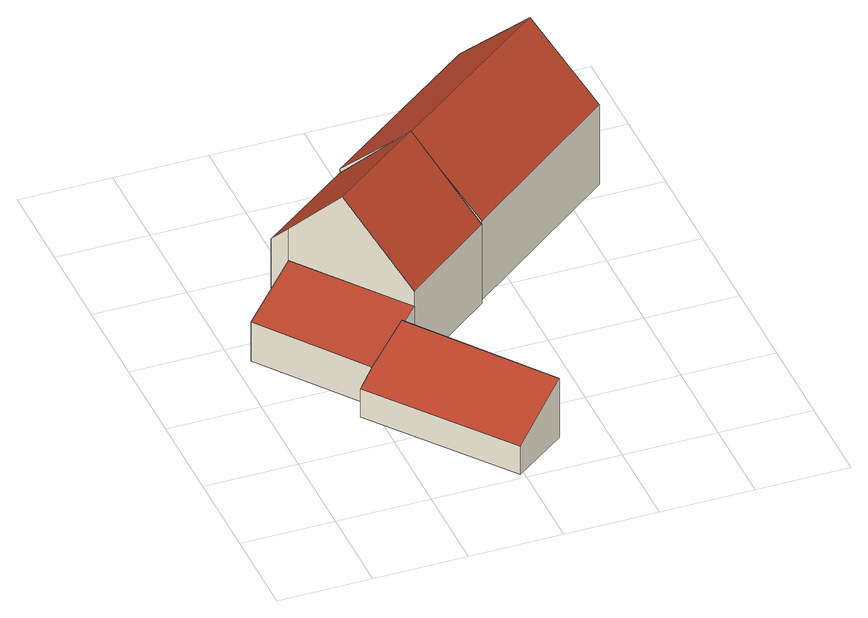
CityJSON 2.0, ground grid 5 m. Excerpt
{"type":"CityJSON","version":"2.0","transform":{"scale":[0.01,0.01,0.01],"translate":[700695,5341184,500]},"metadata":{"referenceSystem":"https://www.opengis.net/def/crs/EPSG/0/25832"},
"CityObjects":{
"building1":{"type":"Building","attributes":{"Gemeindeschluessel":"09184112","HoeheDach":"504.755","HoeheGrund":"500.970","Methode":"1000","NiedrigsteTraufeDesGebaeudes":"503.304","Geometrietyp2DReferenz":"3000","function":"31001_2000","roofType":"2100","measuredHeight":3.79},"geometry":[{"type":"Solid","lod":"2","boundaries":[[[[0,1,2,3]],[[4,5,6,7]],[[8,9,1,0]],[[1,9,4,7,2]],[[3,6,5,8,0]],[[8,5,4,9]],[[2,7,6,3]]]],"semantics":{"surfaces":[{"type":"WallSurface"},{"type":"RoofSurface","Dachneigung":"68.401","Dachorientierung":"232.265","Flaeche":"27.745","Z_MAX":"3.785","Z_MAX_ASL":"504.755","Z_MIN":"2.334","Z_MIN_ASL":"503.304"},{"type":"GroundSurface"}],"values":[[0,0,0,1,2,0,0]]}}]},
"building2":{"type":"Building","attributes":{"Gemeindeschluessel":"09184112","HoeheDach":"504.668","HoeheGrund":"501.040","Methode":"1000","NiedrigsteTraufeDesGebaeudes":"502.741","Geometrietyp2DReferenz":"3000","function":"31001_2000","roofType":"2100","measuredHeight":3.63},"geometry":[{"type":"Solid","lod":"2","boundaries":[[[[10,11,12,13]],[[14,15,16,17]],[[14,17,10,13]],[[12,18,15,14,13]],[[17,16,19,11,10]],[[19,18,12,11]],[[16,15,18,19]]]],"semantics":{"surfaces":[{"type":"WallSurface"},{"type":"GroundSurface"},{"type":"RoofSurface","Dachneigung":"62.071","Dachorientierung":"232.146","Flaeche":"37.022","Z_MAX":"3.628","Z_MAX_ASL":"504.668","Z_MIN":"1.701","Z_MIN_ASL":"502.741"}],"values":[[0,0,0,1,2,0,0]]}}]},
"building3":{"type":"Building","attributes":{"Gemeindeschluessel":"09184112","HoeheDach":"509.819","HoeheGrund":"500.890","Methode":"1000","NiedrigsteTraufeDesGebaeudes":"505.655","Geometrietyp2DReferenz":"3000","function":"31001_2000","roofType":"3100","measuredHeight":8.93},"geometry":[{"type":"Solid","lod":"2","boundaries":[[[[20,21,22,23]],[[22,21,24,25,26,27]],[[25,28,29,26]],[[24,30,31,28,25]],[[28,31,32,29]],[[23,33,32,31,30,20]],[[20,30,24,21]],[[27,26,29,32,33,23,22]]]],"semantics":{"surfaces":[{"type":"WallSurface"},{"type":"RoofSurface","Dachneigung":"44.566","Dachorientierung":"323.177","Flaeche":"36.859","Z_MAX":"8.929","Z_MAX_ASL":"509.819","Z_MIN":"4.784","Z_MIN_ASL":"505.674"},{"type":"RoofSurface","Dachneigung":"44.556","Dachorientierung":"143.178","Flaeche":"36.557","Z_MAX":"8.929","Z_MAX_ASL":"509.819","Z_MIN":"4.765","Z_MIN_ASL":"505.655"},{"type":"GroundSurface"}],"values":[[0,0,0,1,0,0,2,3]]}}]},
"building4":{"type":"Building","attributes":{"Gemeindeschluessel":"09184112","HoeheDach":"509.710","HoeheGrund":"501.100","Methode":"2000","NiedrigsteTraufeDesGebaeudes":"505.875","Geometrietyp2DReferenz":"3000","function":"31001_1000","roofType":"3100","measuredHeight":8.61},"address":[{"country":"Germany","locality":"Aschheim","thoroughfareName":"Mühlenstraße 14"}],"geometry":[{"type":"Solid","lod":"2","boundaries":[[[[34,35,36,37,38,39]],[[39,40,41,34]],[[41,40,42,43,44,45]],[[45,44,36,35,34,41]],[[38,37,43,42]],[[39,38,42,40]],[[43,37,36,44]]]],"semantics":{"surfaces":[{"type":"WallSurface"},{"type":"GroundSurface"},{"type":"RoofSurface","Dachneigung":"46.751","Dachorientierung":"325.318","Flaeche":"61.323","Z_MAX":"8.610","Z_MAX_ASL":"509.710","Z_MIN":"4.807","Z_MIN_ASL":"505.907"},{"type":"RoofSurface","Dachneigung":"46.751","Dachorientierung":"145.318","Flaeche":"61.104","Z_MAX":"8.610","Z_MAX_ASL":"509.710","Z_MIN":"4.775","Z_MIN_ASL":"505.875"}],"values":[[0,0,0,1,2,3,0]]}}]}
},
"vertices":[
[710,940,97],[710,940,428],[504,803,330],[504,803,97],[366,1581,475],[366,1581,97],[83,1359,97],[83,1359,333],[805,1013,97],[805,1013,475],
[971,13,274],[412,731,274],[412,731,104],[971,13,104],[1258,224,104],[710,940,104],[710,940,467],[1258,224,463],[504,803,104],[504,803,336],
[1305,1395,572],[805,1013,565],[805,1013,89],[1305,1395,89],[555,1337,982],[366,1581,669],[366,1581,89],[555,1337,89],[306,1661,567],[306,1661,89],[1060,1716,982],[813,2041,567],[813,2041,89],[1060,1716,89],
[2181,2064,110],[1941,2382,110],[1697,2705,110],[1697,2705,591],[1941,2382,971],[2181,2064,596],[1305,1395,588],[1305,1395,110],[1058,1719,971],[813,2041,591],[813,2041,110],[1058,1719,110]
]}
